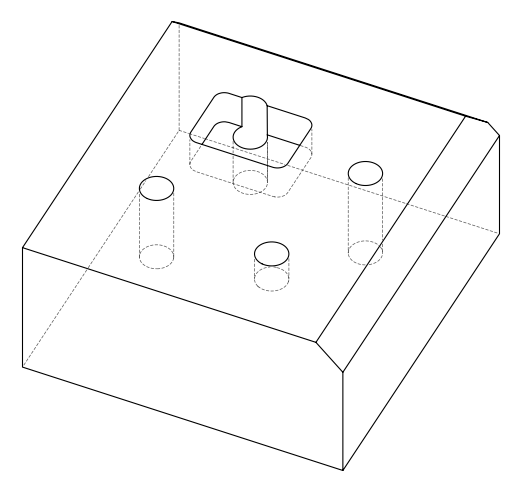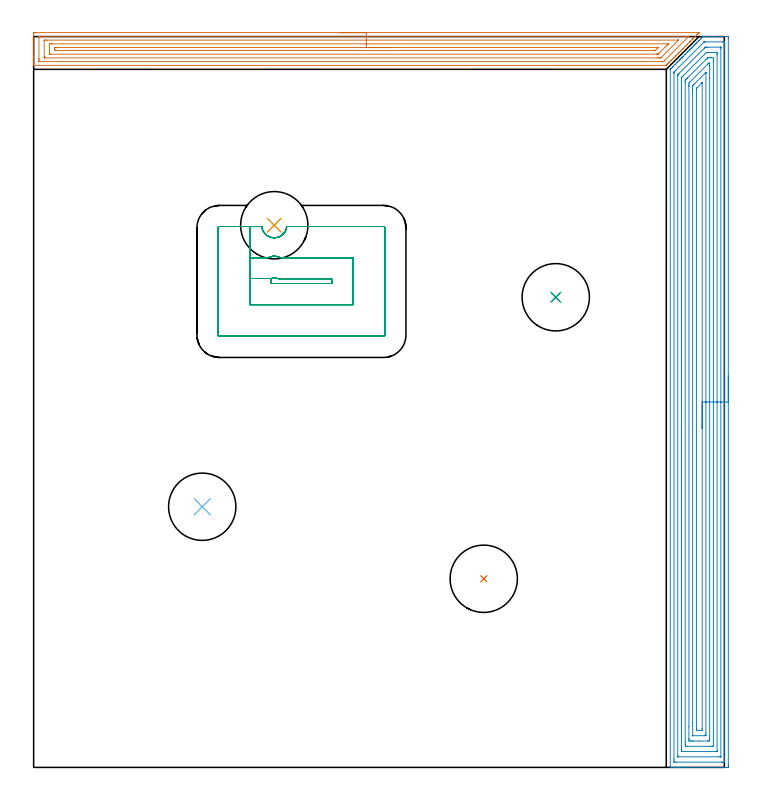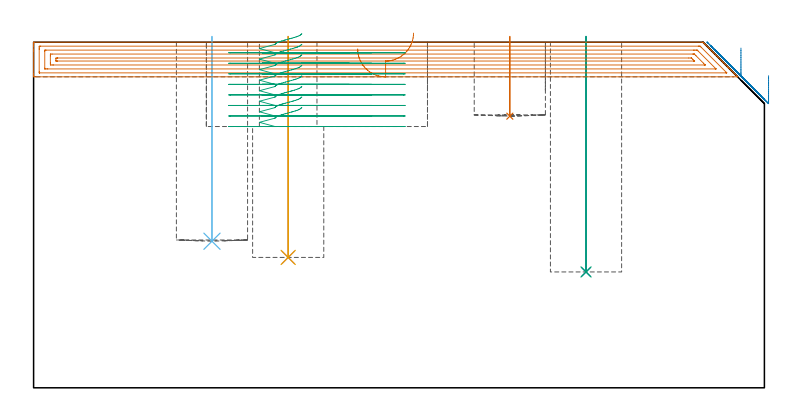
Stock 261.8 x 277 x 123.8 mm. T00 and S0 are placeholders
(PLAN: 9 operations, 7 tool changes, 37 min)
(1 INDEXABLE_INSERT_DRILL_BLIND_HOLE_FROM_SOLID | STEP1POCKET | NXT0302_022 | 0.12 min | 13373 mm3)
(2 INDEXABLE_INSERT_DRILL_BLIND_HOLE_FROM_SOLID_1 | STEP1POCKET_1 | NXT0302_004 | 0.34 min | 17539 mm3)
(3 DRILL_TO_ENLARGE_BLIND_HOLE | STEP1POCKET_1 | UGT0301_379 | 0.34 min | 24469 mm3)
(4 INDEXABLE_INSERT_DRILL_BLIND_HOLE_FROM_SOLID_2 | STEP1POCKET_2 | NXT0302_004 | 0.32 min | 16427 mm3)
(5 DRILL_TO_ENLARGE_BLIND_HOLE_1 | STEP1POCKET_2 | UGT0301_379 | 0.32 min | 22930 mm3)
(6 INDEXABLE_INSERT_DRILL_BLIND_HOLE_FROM_SOLID_3 | STEP1POCKET_3 | NXT0302_022 | 0.29 min | 36238 mm3)
(7 AREA_MILL | FG_CHAMFER_SURFACE | UGT0205_001 | 10.07 min | 19849 mm3)
(8 AREA_MILL_1 | FG_CHAMFER_SURFACE_1 | UGT0205_001 | 17.88 min | 65940 mm3)
(9 MILL_RECTANGULAR_POCKET | POCKET_RECTANGULAR_STRAIGHT | UGT0201_008 | Follow Part, ap 4, ae 75% | 7.29 min | 122785 mm3)
(TOOL NXT0302_022 | Index. Insert Drill 25.5mm [880-D2550L25-03] | D25.5 PA176 FL77 Z2)
(TOOL NXT0302_004 | Index. Insert Drill 16.5mm [880-D1650L20-05] | D16.5 PA176 FL83 Z2)
(TOOL UGT0301_379 | Twist Drill Flat Bottom 25.5 mm | D25.5 PA180 FL165 Z2)
(TOOL UGT0205_001 | Chamfer Mill 20 x 3 x 45 deg. | D20 FL50 Z2)
(TOOL UGT0201_008 | End Mill 16 mm | D16 FL32 Z4)
(OP 1 INDEXABLE_INSERT_DRILL_BLIND_HOLE_FROM_SOLID)
G17 G21 G94 G90
T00 M6
G54
G17 G0 G90 X170.6 Y71.5 S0 M3
G43 Z133.8 H1
G94 G81 G98 Z97.3 F250. R125.8
G80
M5
M2
(OP 2 INDEXABLE_INSERT_DRILL_BLIND_HOLE_FROM_SOLID_1)
G17 G21 G94 G90
T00 M6
G54
G17 G0 G90 X197.9 Y178.2 S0 M3
G43 Z133.8 H1
G94 G81 G98 Z41.5 F250. R125.8
G80
M5
M2
(OP 3 DRILL_TO_ENLARGE_BLIND_HOLE)
G17 G21 G94 G90
T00 M6
G54
G17 G0 G90 X197.9 Y178.2 S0 M3
G43 Z133.8 H0
G94 G73 G98 Z41.5 F250. Q20.575 R125.8
G80
M5
M2
(OP 4 INDEXABLE_INSERT_DRILL_BLIND_HOLE_FROM_SOLID_2)
G17 G21 G94 G90
T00 M6
G54
G17 G0 G90 X91.2 Y205.5 S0 M3
G43 Z133.8 H1
G94 G81 G98 Z46.7 F250. R125.8
G80
M5
M2
(OP 5 DRILL_TO_ENLARGE_BLIND_HOLE_1)
G17 G21 G94 G90
T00 M6
G54
G17 G0 G90 X91.2 Y205.5 S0 M3
G43 Z133.8 H0
G94 G73 G98 Z46.7 F250. Q19.275 R125.8
G80
M5
M2
(OP 6 INDEXABLE_INSERT_DRILL_BLIND_HOLE_FROM_SOLID_3)
G17 G21 G94 G90
T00 M6
G54
G17 G0 G90 X63.9 Y98.8 S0 M3
G43 Z133.8 H1
G94 G81 G98 Z52.5 F250. R125.8
G80
M5
M2
(OP 7 AREA_MILL)
G17 G21 G94 G90
T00 M6
G54
G17 G0 G90 X116.1 Y278.5 S1061 M3
G43 Z133.8 H0
Z121.4
G94 G1 X116.138 Z120.528 F250.
X116.252 Z119.663
X116.441 Z118.812
X116.703 Z117.98
X117.037 Z117.174
X117.44 Z116.4
X117.909 Z115.664
X118.44 Z114.972
X119.029 Z114.329
X119.672 Z113.74
X120.364 Z113.208
X121.1 Z112.74
X121.874 Z112.337
X122.68 Z112.003
X123.512 Z111.741
X124.364 Z111.552
X125.229 Z111.438
X126.1 Z111.4
X252.188
X252.195 Y278.499
X252.188 Y278.488 Z111.412
X252.181 Y278.481 Z111.419
X251.737 Y278.036 Z111.861
X251.273 Y277.573 Z112.327
X250.855 Y277.153 Z112.744
X250.357 Y276.657 Z113.243
X249.972 Y276.271 Z113.626
X249.799 Y276.099 Z113.801
X249.611 Y275.911 Z113.988
X249.09 Y275.388 Z114.509
X248.906 Y275.206 Z114.694
X248.76 Y275.06 Z114.84
X248.648 Y274.947 Z114.95
X248.608 Y274.907 Z114.991
X247.908 Y274.208 Z115.692
X247.766 Y274.065 Z115.832
X247.715 Y274.014 Z115.884
X247.056 Y273.356 Z116.544
X246.884 Y273.182 Z116.714
X246.204 Y272.504 Z117.396
X246.002 Y272.3 Z117.596
X245.353 Y271.653 Z118.247
X245.119 Y271.418 Z118.478
X244.501 Y270.801 Z119.098
X244.44 Y270.74 Z119.159
X244.237 Y270.535 Z119.361
X243.65 Y269.95 Z119.95
X243.547 Y269.846 Z120.052
X243.355 Y269.653 Z120.243
X242.798 Y269.098 Z120.802
X242.654 Y268.953 Z120.945
X242.472 Y268.77 Z121.126
X241.946 Y268.246 Z121.654
X241.59 Y267.888 Z122.008
X241.094 Y267.394 Z122.505
X240.868 Y267.167 Z122.731
X240.708 Y267.006 Z122.889
X240.55 Y266.849 Z123.049
X240.421 Y266.72 Z123.178
X240.267 Y266.565 Z123.331
X240.114 Y266.413 Z123.485
X239.974 Y266.273 Z123.624
X239.811 Y266.115 Z123.781
X239.796 Y266.105 Z123.79
X239.528 Y266.1 Z123.8
X0.168
X0.008 Y266.103 Z123.788
X0.007 Y266.108 Z123.782
X0. Y266.45 Z123.45
Y266.781 Z123.118
Y267.447 Z122.448
Y268.662 Z121.235
Y269.212 Z120.683
Y277.428 Z112.469
X0.005 Y278.036 Z111.862
X0.009 Y278.492 Z111.406
X0.15 Y278.495 Z111.403
X0.615 Y278.5 Z111.4
X126.1
Y277.086 Z112.814
X248.013 Y277.085 Z112.815
X248.082
X248.296 Y277.079 Z112.821
X248.316 Y277.075 Z112.825
X248.309 Y277.065 Z112.835
X248.297 Y277.05 Z112.85
X248.209 Y276.959 Z112.941
X248.106 Y276.856 Z113.044
X239.081 Y267.832 Z122.068
X238.885 Y267.641 Z122.259
X238.781 Y267.543 Z122.357
X238.751 Y267.521 Z122.379
X238.703 Y267.519 Z122.381
X238.601 Y267.517 Z122.383
X238.188 Y267.514 Z122.386
X238.12
X2.401 Y267.515 Z122.385
X2.332
X2.025 Y267.521 Z122.379
X2.01 Y267.621 Z122.279
X2.003 Y267.84 Z122.06
X2.001 Y268.329 Z121.571
X2. Y268.726 Z121.174
X2.001 Y276.666 Z113.234
X2.009 Y277.063 Z112.837
X2.011 Y277.08 Z112.82
X2.016 Y277.082 Z112.818
X2.04 Y277.084 Z112.816
X2.092 Y277.085 Z112.815
X2.195 Y277.086 Z112.814
X126.1
Y275.672 Z114.228
X244.154 Y275.671 Z114.229
X244.258 Y275.669 Z114.231
X244.44 Y275.665 Z114.235
X244.453 Y275.661 Z114.239
X244.448 Y275.653 Z114.247
X244.44 Y275.64 Z114.26
X238.011 Y269.212 Z120.688
X237.769 Y268.978 Z120.922
X237.733 Y268.944 Z120.956
X237.676 Y268.935 Z120.965
X237.578 Y268.932 Z120.968
X237.295 Y268.93 Z120.97
X236.688 Y268.929 Z120.971
X236.402 Y268.928 Z120.972
X4.474 Y268.929 Z120.971
X4.188 Y268.931 Z120.969
X4.092 Y268.932 Z120.968
X4.025 Y268.935 Z120.965
X4.01 Y269.027 Z120.873
X4.005 Y269.212 Z120.688
X4.001 Y269.396 Z120.504
Y275.388 Z114.512
X4.003 Y275.571 Z114.329
X4.01 Y275.634 Z114.266
X4.017 Y275.665 Z114.235
X4.045 Y275.666 Z114.234
X4.188 Y275.669 Z114.231
X4.794 Y275.671 Z114.229
X5.081 Y275.672 Z114.228
X126.1
Y274.257 Z115.643
X240.226
X240.473 Y274.255 Z115.645
X240.544 Y274.252 Z115.648
X240.588 Y274.249 Z115.651
X240.564 Y274.221 Z115.679
X240.483 Y274.134 Z115.766
X240.418 Y274.067 Z115.833
X239.975 Y273.624 Z116.276
X237.295 Y270.944 Z118.956
X236.864 Y270.519 Z119.381
X236.706 Y270.366 Z119.534
X236.678 Y270.349 Z119.551
X236.642 Y270.347 Z119.553
X236.562 Y270.344 Z119.556
X236.402 Y270.343 Z119.557
X236.15
X6.615
X6.124 Y270.348 Z119.552
X6.012 Y270.35 Z119.55
X6. Y270.976 Z118.924
Y273.598 Z116.302
X6.001 Y273.624 Z116.276
X6.01 Y274.052 Z115.848
X6.021 Y274.25 Z115.65
X6.229 Y274.254 Z115.646
X6.867 Y274.257 Z115.643
X7.119
X126.1
Y272.843 Z117.057
X236.402
X236.505 Y272.842 Z117.058
X236.711 Y272.838 Z117.062
X236.728 Y272.836 Z117.064
Y272.835 Z117.065
X236.712 Y272.814 Z117.086
X236.682 Y272.781 Z117.119
X236.643 Y272.741 Z117.159
X236.402 Y272.5 Z117.4
X236.079 Y272.178 Z117.722
X235.754 Y271.859 Z118.041
X235.67 Y271.78 Z118.12
X235.642 Y271.764 Z118.136
X235.608 Y271.761 Z118.139
X235.509 Y271.759 Z118.141
X234.719 Y271.757 Z118.143
X8.653
X8.55 Y271.759 Z118.141
X8.344 Y271.763 Z118.137
X8.01 Y271.773 Z118.127
X8.008 Y271.859 Z118.041
X8.001 Y272.503 Z117.397
X8.004 Y272.741 Z117.159
X8.007 Y272.821 Z117.079
X8.009 Y272.835 Z117.065
X8.103 Y272.838 Z117.062
X8.241 Y272.841 Z117.059
X8.447 Y272.843 Z117.057
X8.55
X126.1
X126.972 Z117.095
X127.837 Z117.209
X128.688 Z117.398
X129.52 Z117.66
X130.326 Z117.994
X131.1 Z118.397
X131.836 Z118.865
X132.528 Z119.396
X133.171 Z119.986
X133.761 Z120.629
X134.292 Z121.321
X134.76 Z122.057
X135.163 Z122.831
X135.497 Z123.637
X135.759 Z124.469
X135.948 Z125.32
X136.062 Z126.185
X136.1 Z127.057
G0 Z133.8
M5
M2
(OP 8 AREA_MILL_1)
G17 G21 G94 G90
T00 M6
G54
G17 G0 G90 X263.3 Y148.5 S1061 M3
G43 Z133.8 H0
Z111.8
G94 G1 Y148.462 Z110.928 F250.
Y148.348 Z110.064
Y148.159 Z109.212
Y147.897 Z108.38
Y147.563 Z107.574
Y147.16 Z106.8
Y146.692 Z106.064
Y146.16 Z105.372
Y145.571 Z104.729
Y144.928 Z104.14
Y144.236 Z103.608
Y143.5 Z103.14
Y142.726 Z102.737
Y141.92 Z102.403
Y141.088 Z102.141
Y140.237 Z101.952
Y139.372 Z101.838
Y138.5 Z101.8
Y1.057
X263.299 Y0.606 Z101.801
X263.295 Y0.17 Z101.803
X263.292 Y0.01 Z101.806
X262.864 Y0.005 Z102.233
X262.266 Y0. Z102.831
X244.975 Z120.12
X244.377 Z120.717
X243.812 Z121.284
X243.497 Z121.599
X242.932 Z122.164
X242.616 Z122.479
X241.612 Z123.487
X241.413 Y0.004 Z123.686
X241.306 Y0.01 Z123.793
X241.3 Y0.16 Z123.8
Y264.353
X241.297 Y264.599 Z123.797
X241.298 Y264.601 Z123.796
X241.49 Y264.791 Z123.608
X241.587 Y264.887 Z123.513
X242.176 Y265.478 Z122.92
X242.383 Y265.683 Z122.716
X242.432 Y265.732 Z122.667
X243.056 Y266.358 Z122.04
X243.276 Y266.576 Z121.824
X243.937 Y267.238 Z121.16
X244.124 Y267.424 Z120.976
X244.169 Y267.469 Z120.931
X244.817 Y268.119 Z120.28
X244.969 Y268.269 Z120.13
X245.061 Y268.361 Z120.039
X245.257 Y268.558 Z119.841
X245.357 Y268.659 Z119.74
X245.697 Y268.999 Z119.4
X245.815 Y269.115 Z119.285
X245.953 Y269.254 Z119.146
X246.138 Y269.439 Z118.96
X246.25 Y269.551 Z118.847
X246.846 Y270.146 Z118.254
X247.018 Y270.319 Z118.079
X247.738 Y271.039 Z117.361
X247.898 Y271.2 Z117.199
X248.352 Y271.652 Z116.748
X248.631 Y271.931 Z116.468
X248.779 Y272.08 Z116.318
X249.198 Y272.498 Z115.902
X249.219 Y272.519 Z115.881
X249.523 Y272.824 Z115.576
X249.659 Y272.961 Z115.437
X250.044 Y273.344 Z115.056
X250.159 Y273.459 Z114.941
X250.415 Y273.716 Z114.683
X250.539 Y273.841 Z114.557
X250.89 Y274.19 Z114.21
X251.077 Y274.377 Z114.023
X251.308 Y274.609 Z113.79
X251.42 Y274.722 Z113.676
X251.994 Y275.295 Z113.105
X252.2 Y275.501 Z112.898
X252.3 Y275.602 Z112.796
X252.74 Y276.041 Z112.359
X253.18 Y276.482 Z111.916
X253.391 Y276.691 Z111.709
X253.427 Y276.727 Z111.673
X253.621 Y276.921 Z111.478
X253.689 Y276.989 Z111.409
X253.704 Y277. Z111.394
X254.094 Z111.005
X254.941 Z110.154
X257.017 Z108.08
X257.582 Z107.513
X258.18 Z106.915
X262.864 Z102.233
X263.15 Y276.997 Z101.948
X263.292 Y276.99 Z101.805
X263.299 Y276.845 Z101.799
X263.3 Y276.394 Z101.8
Y138.5
X261.886 Z103.214
Y3.284
X261.884 Y2.493 Z103.216
X261.882 Y2.391 Z103.218
X261.869 Y2.01 Z103.231
X261.487 Y2.003 Z103.613
X261.103 Y2.001 Z103.997
X260.609 Y2. Z104.491
X243.497 Y2.001 Z121.603
X242.999 Y2.004 Z122.101
X242.804 Y2.01 Z122.296
X242.721 Y2.035 Z122.379
X242.716 Y2.29 Z122.384
X242.715 Y2.391 Z122.385
X242.714 Y3.185 Z122.386
Y263.006
X242.717 Y263.402 Z122.383
X242.719 Y263.501 Z122.381
X242.721 Y263.547 Z122.379
X242.74 Y263.578 Z122.36
X242.834 Y263.678 Z122.266
X243.049 Y263.898 Z122.051
X253.911 Y274.761 Z111.189
X254.061 Y274.907 Z111.039
X254.129 Y274.968 Z110.971
X254.155 Y274.99 Z110.945
X254.185 Y274.993 Z110.915
X254.308 Y274.997 Z110.792
X254.555 Y275. Z110.545
X261.103 Y274.999 Z103.997
X261.601 Y274.997 Z103.499
X261.796 Y274.99 Z103.304
X261.879 Y274.965 Z103.221
X261.884 Y274.71 Z103.216
X261.885 Y274.609 Z103.215
X261.886 Y273.815 Z103.214
Y138.5
X260.472 Z104.628
X260.471 Y4.176 Z104.629
X260.47 Y4.051 Z104.63
X260.467 Y4.021 Z104.633
X260.465 Y4.012 Z104.635
X260.454 Y4.009 Z104.646
X260.395 Y4.002 Z104.705
X260.223 Y4.001 Z104.877
X259.517 Y4. Z105.583
X244.377 Y4.001 Z120.723
X244.203 Y4.005 Z120.897
X244.154 Y4.009 Z120.946
X244.135 Y4.013 Z120.965
X244.133 Y4.027 Z120.967
X244.13 Y4.093 Z120.97
X244.129 Y4.176 Z120.971
X244.128 Y4.428 Z120.972
X244.129 Y262.113 Z120.971
X244.13 Y262.364 Z120.97
X244.132 Y262.449 Z120.968
X244.135 Y262.512 Z120.965
X244.162 Y262.551 Z120.938
X244.377 Y262.775 Z120.723
X244.491 Y262.891 Z120.609
X244.605 Y263.006 Z120.495
X254.241 Y272.641 Z110.859
X254.426 Y272.824 Z110.674
X254.599 Y272.988 Z110.501
X254.77 Y272.997 Z110.33
X254.941 Y272.998 Z110.159
X255.647 Y273. Z109.453
X260.223 Y272.999 Z104.877
X260.397 Y272.995 Z104.703
X260.446 Y272.991 Z104.654
X260.465 Y272.987 Z104.635
X260.467 Y272.973 Z104.633
X260.47 Y272.908 Z104.63
X260.471 Y272.824 Z104.629
X260.472 Y272.572 Z104.628
Y138.5
X259.057 Z106.043
Y6.252
X259.054 Y6.05 Z106.046
X259.052 Y6.017 Z106.048
X259.049 Y6.01 Z106.051
X259.041 Y6.006 Z106.059
X258.989 Y6.002 Z106.111
X258.884 Y6.001 Z106.216
X258.462 Y6. Z106.638
X245.712 Y6.001 Z119.388
X245.616 Y6.003 Z119.484
X245.568 Y6.007 Z119.532
X245.549 Y6.01 Z119.551
X245.548 Y6.024 Z119.552
X245.545 Y6.124 Z119.555
X245.543 Y6.564 Z119.557
Y6.854
Y261.221
X245.545 Y261.372 Z119.555
X245.547 Y261.446 Z119.553
X245.549 Y261.48 Z119.551
X245.566 Y261.506 Z119.534
X245.71 Y261.654 Z119.39
X246.138 Y262.089 Z118.962
X254.571 Y270.522 Z110.529
X254.941 Y270.889 Z110.159
X255.017 Y270.961 Z110.083
X255.042 Y270.982 Z110.058
X255.085 Y270.99 Z110.015
X255.19 Y270.994 Z109.91
X255.4 Y270.998 Z109.7
X255.821 Y271. Z109.279
X258.462 Z106.638
X258.888 Y270.999 Z106.212
X258.984 Y270.997 Z106.116
X259.032 Y270.993 Z106.068
X259.051 Y270.99 Z106.049
X259.052 Y270.976 Z106.048
X259.055 Y270.876 Z106.045
X259.057 Y270.436 Z106.043
Y270.146
Y138.5
X257.643 Z107.457
Y9.47
X257.639 Y8.639 Z107.461
X257.637 Y8.583 Z107.463
X257.582 Y8.01 Z107.518
X257.328 Y8.004 Z107.772
X256.702 Y8.001 Z108.398
X256.452 Y8. Z108.648
X247.898 Y8.001 Z117.202
X247.647 Y8.002 Z117.453
X247.018 Y8.01 Z118.082
X246.963 Y8.639 Z118.137
X246.96 Y8.697 Z118.14
X246.957 Y9.532 Z118.143
Y9.593
Y259.498
X246.959 Y260.328 Z118.141
X246.96 Y260.387 Z118.14
X246.964 Y260.447 Z118.136
X247.018 Y260.508 Z118.082
X247.368 Y260.866 Z117.732
X247.719 Y261.221 Z117.381
X247.809 Y261.311 Z117.291
X254.941 Y268.442 Z110.159
X255.35 Y268.839 Z109.75
X255.508 Y268.99 Z109.592
X255.821 Y268.996 Z109.279
X256.072 Y268.999 Z109.028
X256.702 Z108.398
X256.953 Y268.998 Z108.147
X257.582 Y268.99 Z107.518
X257.637 Y268.361 Z107.463
X257.64 Y268.303 Z107.46
X257.643 Y267.469 Z107.457
Y267.407
Y138.5
X256.229 Z108.871
Y11.317
X256.228 Y10.904 Z108.872
X256.225 Y10.424 Z108.875
X256.222 Y10.018 Z108.878
X255.821 Y10.009 Z109.279
X255.358 Y10.002 Z109.742
X252.278 Y10. Z112.822
X250.077 Z115.023
X249.659 Y10.001 Z115.441
X249.195 Y10.002 Z115.905
X248.779 Y10.01 Z116.321
X248.378 Y10.021 Z116.722
X248.375 Y10.424 Z116.725
X248.372 Y10.836 Z116.728
X248.371 Y15.523 Z116.729
X248.372 Y258.064 Z116.728
X248.374 Y258.543 Z116.726
X248.378 Y258.95 Z116.722
X248.39 Y259.436 Z116.71
X248.584 Y259.633 Z116.516
X248.779 Y259.83 Z116.321
X255.524 Y266.576 Z109.576
X255.675 Y266.724 Z109.425
X255.821 Y266.862 Z109.279
X255.963 Y266.99 Z109.137
X256.222 Y266.98 Z108.878
X256.226 Y266.576 Z108.874
X256.228 Y266.164 Z108.872
X256.229 Y261.309 Z108.871
Y138.5
X254.815 Z110.285
Y13.102
X254.814 Y12.338 Z110.286
X254.812 Y12.209 Z110.288
X254.808 Y12.028 Z110.292
X254.473 Y12.01 Z110.627
X254.265 Y12.002 Z110.835
X249.865 Y12. Z115.235
X249.816 Y12.002 Z115.284
X249.802 Y12.005 Z115.298
X249.792 Y12.01 Z115.308
X249.789 Y12.028 Z115.311
X249.786 Y12.08 Z115.314
X249.785 Y16.909 Z115.315
Y256.758
X249.787 Y257.522 Z115.313
X249.788 Y257.651 Z115.312
X249.805 Y258.396 Z115.295
X249.944 Y258.543 Z115.156
X250.242 Y258.844 Z114.858
X250.539 Y259.142 Z114.561
X254.531 Y263.133 Z110.569
X254.675 Y263.275 Z110.425
X254.803 Y263.396 Z110.297
X254.808 Y263.399 Z110.292
X254.81 Y263.373 Z110.29
X254.813 Y263.294 Z110.287
X254.815 Y263.134 Z110.285
Y263.006
Y138.5
X253.4 Z111.7
Y14.664
X253.398 Y14.44 Z111.702
X253.392 Y14.01 Z111.708
X253.174 Y14. Z111.926
X251.414 Z113.686
X251.211 Y14.01 Z113.889
X251.202 Y14.072 Z113.898
X251.201 Y14.093 Z113.899
X251.2 Y14.217 Z113.9
X251.199 Y14.887 Z113.901
X251.2 Y256.981 Z113.9
X251.203 Y257.205 Z113.897
X251.207 Y257.348 Z113.893
X251.261 Y257.407 Z113.839
X251.42 Y257.573 Z113.68
X251.458 Y257.612 Z113.642
X253.284 Y259.436 Z111.816
X253.336 Y259.477 Z111.764
X253.394 Y259.515 Z111.706
X253.398 Y259.436 Z111.702
X253.4 Y259.363 Z111.7
Y138.5
Y137.628 Z111.738
Y136.764 Z111.851
Y135.912 Z112.04
Y135.08 Z112.303
Y134.274 Z112.636
Y133.5 Z113.039
Y132.764 Z113.508
Y132.072 Z114.039
Y131.429 Z114.628
Y130.84 Z115.272
Y130.309 Z115.964
Y129.84 Z116.7
Y129.437 Z117.473
Y129.103 Z118.279
Y128.841 Z119.111
Y128.652 Z119.963
Y128.538 Z120.828
Y128.5 Z121.7
G0 Z133.8
M5
M2
(OP 9 MILL_RECTANGULAR_POCKET)
G17 G21 G94 G90
T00 M6
G54
G17 G0 G90 X96.112 Y205. S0 M3
G43 Z133.8 H0
Z126.8
G94 G1 X95.921 Z126.749 F250.
X95.82 Y204.364 Z126.576
X95.554 Y203.588 Z126.356
X95.159 Y202.868 Z126.136
X94.645 Y202.226 Z125.916
X94.03 Y201.683 Z125.696
X93.33 Y201.252 Z125.476
X92.567 Y200.948 Z125.256
X91.764 Y200.78 Z125.036
X90.943 Y200.751 Z124.816
X90.129 Y200.864 Z124.596
X89.833 Y200.952 Z124.513
X89.537 Y201.042 Z124.43
X88.883 Y201.346 Z124.237
X88.281 Y201.745 Z124.043
X87.746 Y202.23 Z123.85
X87.291 Y202.79 Z123.656
X86.925 Y203.412 Z123.463
X86.807 Y203.698 Z123.38
X86.69 Y203.984 Z123.297
X86.512 Y204.693 Z123.101
X86.48 Y205. Z123.019
X80.893 Z121.522
X86.48 Z120.025
X81.9 F500.
Y193.
Y185.295
X89.9
Y183.4
X113.1
Y185.
X95.921
G2 X91.201 Y185.565 R20.
X89.9 Y185.295 R20.
G1 X81.9
Y175.4
X121.1
Y193.
X95.921
G2 X91.201 Y193.968 R12.
X86.48 Y193. R12.
G1 X81.9
Y205.
X70.4
G3 X69.9 Y204.5 R0.5
G1 Y163.9
G3 X70.4 Y163.4 R0.5
G1 X132.6
G3 X133.1 Y163.9 R0.5
G1 Y204.5
G3 X132.6 Y205. R0.5
G1 X95.921
G0 X96.116 Z123.025
G1 X95.921 Z122.973 F250.
X95.82 Y204.364 Z122.8
X95.581 Y203.65 Z122.598
X95.232 Y202.982 Z122.396
X94.783 Y202.377 Z122.194
X94.565 Y202.158 Z122.112
X94.347 Y201.94 Z122.029
X93.648 Y201.428 Z121.797
X92.868 Y201.052 Z121.565
X92.032 Y200.823 Z121.333
X91.169 Y200.749 Z121.1
X90.307 Y200.833 Z120.868
X89.474 Y201.071 Z120.636
X88.698 Y201.456 Z120.404
X88.446 Y201.635 Z120.321
X88.194 Y201.814 Z120.239
X87.696 Y202.284 Z120.055
X87.27 Y202.821 Z119.871
X86.925 Y203.412 Z119.688
X86.807 Y203.698 Z119.605
X86.69 Y203.984 Z119.522
X86.512 Y204.693 Z119.326
X86.48 Y205. Z119.244
X80.893 Z117.747
X86.48 Z116.25
X81.9 F500.
Y193.
Y185.295
X89.9
Y183.4
X113.1
Y185.
X95.921
G2 X91.201 Y185.565 R20.
X89.9 Y185.295 R20.
G1 X81.9
Y175.4
X121.1
Y193.
X95.921
G2 X91.201 Y193.968 R12.
X86.48 Y193. R12.
G1 X81.9
Y205.
X70.4
G3 X69.9 Y204.5 R0.5
G1 Y163.9
G3 X70.4 Y163.4 R0.5
G1 X132.6
G3 X133.1 Y163.9 R0.5
G1 Y204.5
G3 X132.6 Y205. R0.5
G1 X95.921
G0 X96.116 Z119.25
G1 X95.921 Z119.198 F250.
X95.82 Y204.364 Z119.025
X95.581 Y203.65 Z118.823
X95.232 Y202.982 Z118.621
X94.783 Y202.377 Z118.419
X94.565 Y202.158 Z118.337
X94.347 Y201.94 Z118.254
X93.648 Y201.428 Z118.022
X92.868 Y201.052 Z117.79
X92.032 Y200.823 Z117.558
X91.169 Y200.749 Z117.325
X90.307 Y200.833 Z117.093
X89.474 Y201.071 Z116.861
X88.698 Y201.456 Z116.629
X88.446 Y201.635 Z116.546
X88.194 Y201.814 Z116.464
X87.696 Y202.284 Z116.28
X87.27 Y202.821 Z116.096
X86.925 Y203.412 Z115.913
X86.807 Y203.698 Z115.83
X86.69 Y203.984 Z115.747
X86.512 Y204.693 Z115.551
X86.48 Y205. Z115.469
X80.893 Z113.972
X86.48 Z112.475
X81.9 F500.
Y193.
Y185.295
X89.9
Y183.4
X113.1
Y185.
X95.921
G2 X91.201 Y185.565 R20.
X89.9 Y185.295 R20.
G1 X81.9
Y175.4
X121.1
Y193.
X95.921
G2 X91.201 Y193.968 R12.
X86.48 Y193. R12.
G1 X81.9
Y205.
X70.4
G3 X69.9 Y204.5 R0.5
G1 Y163.9
G3 X70.4 Y163.4 R0.5
G1 X132.6
G3 X133.1 Y163.9 R0.5
G1 Y204.5
G3 X132.6 Y205. R0.5
G1 X95.921
G0 X96.111 Z115.475
G1 X95.921 Z115.424 F250.
X95.82 Y204.364 Z115.252
X95.585 Y203.659 Z115.052
X95.243 Y202.999 Z114.853
X94.803 Y202.4 Z114.654
X94.275 Y201.877 Z114.455
X93.672 Y201.442 Z114.256
X93.009 Y201.106 Z114.056
X92.717 Y201.007 Z113.974
X92.424 Y200.908 Z113.891
X91.664 Y200.77 Z113.684
X90.892 Y200.756 Z113.477
X90.127 Y200.868 Z113.27
X89.391 Y201.101 Z113.063
X89.113 Y201.236 Z112.98
X88.836 Y201.373 Z112.897
X88.447 Y201.621 Z112.774
X88.085 Y201.906 Z112.65
X87.865 Y202.123 Z112.567
X87.644 Y202.342 Z112.484
X87.249 Y202.852 Z112.311
X86.926 Y203.411 Z112.138
X86.807 Y203.698 Z112.055
X86.69 Y203.984 Z111.972
X86.512 Y204.693 Z111.776
X86.48 Y205. Z111.694
X80.893 Z110.197
X86.48 Z108.7
X81.9 F500.
Y193.
Y185.295
X89.9
Y183.4
X113.1
Y185.
X95.921
G2 X91.201 Y185.565 R20.
X89.9 Y185.295 R20.
G1 X81.9
Y175.4
X121.1
Y193.
X95.921
G2 X91.201 Y193.968 R12.
X86.48 Y193. R12.
G1 X81.9
Y205.
X70.4
G3 X69.9 Y204.5 R0.5
G1 Y163.9
G3 X70.4 Y163.4 R0.5
G1 X132.6
G3 X133.1 Y163.9 R0.5
G1 Y204.5
G3 X132.6 Y205. R0.5
G1 X95.921
G0 X96.109 Z111.7
G1 X95.917 Z111.649 F250.
X95.886 Y204.693 Z111.566
X95.784 Y204.233 Z111.44
X95.684 Y203.941 Z111.357
X95.582 Y203.649 Z111.274
X95.174 Y202.889 Z111.043
X94.636 Y202.215 Z110.812
X93.985 Y201.649 Z110.581
X93.243 Y201.209 Z110.35
X92.434 Y200.911 Z110.119
X91.585 Y200.763 Z109.887
X91.276 Y200.757 Z109.805
X90.967 Y200.752 Z109.722
X90.238 Y200.844 Z109.525
X89.531 Y201.046 Z109.328
X88.864 Y201.355 Z109.131
X88.605 Y201.523 Z109.048
X88.346 Y201.694 Z108.965
X87.787 Y202.189 Z108.765
X87.311 Y202.763 Z108.565
X86.929 Y203.404 Z108.365
X86.81 Y203.691 Z108.282
X86.73 Y203.884 Z108.226
X86.668 Y204.083 Z108.17
X86.577 Y204.378 Z108.088
X86.512 Y204.693 Z108.001
X86.48 Y205. Z107.919
X80.893 Z106.422
X86.48 Z104.925
X81.9 F500.
Y193.
Y185.295
X89.9
Y183.4
X113.1
Y185.
X95.917
G2 X91.199 Y185.565 R20.
X89.9 Y185.295 R20.
G1 X81.9
Y175.4
X121.1
Y193.
X95.917
G2 X91.199 Y193.967 R12.
X86.48 Y193. R12.
G1 X81.9
Y205.
X70.4
G3 X69.9 Y204.5 R0.5
G1 Y163.9
G3 X70.4 Y163.4 R0.5
G1 X132.6
G3 X133.1 Y163.9 R0.5
G1 Y204.5
G3 X132.6 Y205. R0.5
G1 X95.917
G0 X96.109 Z107.925
G1 X95.917 Z107.874 F250.
X95.886 Y204.693 Z107.791
X95.804 Y204.309 Z107.686
X95.709 Y204.016 Z107.603
X95.611 Y203.723 Z107.52
X95.226 Y202.972 Z107.294
X94.714 Y202.3 Z107.068
X94.093 Y201.73 Z106.842
X93.38 Y201.278 Z106.616
X92.599 Y200.958 Z106.39
X92.298 Y200.886 Z106.307
X91.998 Y200.814 Z106.224
X91.33 Y200.748 Z106.044
X90.66 Y200.777 Z105.864
X90. Y200.899 Z105.685
X89.363 Y201.113 Z105.505
X89.086 Y201.249 Z105.422
X88.81 Y201.388 Z105.339
X88.167 Y201.837 Z105.129
X87.942 Y202.049 Z105.046
X87.717 Y202.262 Z104.963
X87.282 Y202.805 Z104.777
X86.929 Y203.404 Z104.59
X86.81 Y203.691 Z104.507
X86.73 Y203.884 Z104.451
X86.668 Y204.083 Z104.395
X86.577 Y204.378 Z104.313
X86.512 Y204.693 Z104.226
X86.48 Y205. Z104.144
X80.893 Z102.647
X86.48 Z101.15
X81.9 F500.
Y193.
Y185.295
X89.9
Y183.4
X113.1
Y185.
X95.917
G2 X91.199 Y185.565 R20.
X89.9 Y185.295 R20.
G1 X81.9
Y175.4
X121.1
Y193.
X95.917
G2 X91.199 Y193.967 R12.
X86.48 Y193. R12.
G1 X81.9
Y205.
X70.4
G3 X69.9 Y204.5 R0.5
G1 Y163.9
G3 X70.4 Y163.4 R0.5
G1 X132.6
G3 X133.1 Y163.9 R0.5
G1 Y204.5
G3 X132.6 Y205. R0.5
G1 X95.917
G0 X96.111 Z104.15
G1 X95.921 Z104.099 F250.
X95.868 Y204.586 Z103.987
X95.656 Y203.839 Z103.779
X95.325 Y203.137 Z103.571
X94.884 Y202.498 Z103.363
X94.345 Y201.938 Z103.155
X93.723 Y201.474 Z102.947
X93.034 Y201.116 Z102.739
X92.742 Y201.015 Z102.656
X92.45 Y200.915 Z102.574
X91.669 Y200.769 Z102.361
X90.873 Y200.756 Z102.147
X90.117 Y200.867 Z101.943
X89.398 Y201.097 Z101.74
X89.121 Y201.232 Z101.657
X88.843 Y201.368 Z101.575
X88.248 Y201.771 Z101.382
X87.721 Y202.258 Z101.19
X87.272 Y202.818 Z100.997
X86.925 Y203.411 Z100.813
X86.807 Y203.696 Z100.731
X86.73 Y203.887 Z100.676
X86.669 Y204.083 Z100.62
X86.577 Y204.377 Z100.538
X86.512 Y204.693 Z100.451
X86.48 Y205. Z100.369
X80.893 Z98.872
X86.48 Z97.375
X81.9 F500.
Y193.
Y185.295
X89.9
Y183.4
X113.1
Y185.
X95.921
G2 X91.201 Y185.565 R20.
X89.9 Y185.295 R20.
G1 X81.9
Y175.4
X121.1
Y193.
X95.921
G2 X91.201 Y193.968 R12.
X86.48 Y193. R12.
G1 X81.9
Y205.
X70.4
G3 X69.9 Y204.5 R0.5
G1 Y163.9
G3 X70.4 Y163.4 R0.5
G1 X132.6
G3 X133.1 Y163.9 R0.5
G1 Y204.5
G3 X132.6 Y205. R0.5
G1 X95.921
G0 X96.111 Z100.375
G1 X95.921 Z100.324 F250.
X95.868 Y204.586 Z100.212
X95.656 Y203.839 Z100.004
X95.325 Y203.137 Z99.796
X94.884 Y202.498 Z99.588
X94.345 Y201.938 Z99.38
X93.723 Y201.474 Z99.172
X93.034 Y201.116 Z98.964
X92.742 Y201.015 Z98.881
X92.45 Y200.915 Z98.799
X91.669 Y200.769 Z98.586
X90.873 Y200.756 Z98.372
X90.117 Y200.867 Z98.168
X89.398 Y201.097 Z97.965
X89.121 Y201.232 Z97.882
X88.843 Y201.368 Z97.8
X88.248 Y201.771 Z97.607
X87.721 Y202.258 Z97.415
X87.272 Y202.818 Z97.222
X86.925 Y203.411 Z97.038
X86.807 Y203.696 Z96.956
X86.73 Y203.887 Z96.901
X86.669 Y204.083 Z96.845
X86.577 Y204.377 Z96.763
X86.512 Y204.693 Z96.676
X86.48 Y205. Z96.594
X80.893 Z95.097
X86.48 Z93.6
X81.9 F500.
Y193.
Y185.295
X89.9
Y183.4
X113.1
Y185.
X95.921
G2 X91.201 Y185.565 R20.
X89.9 Y185.295 R20.
G1 X81.9
Y175.4
X121.1
Y193.
X95.921
G2 X91.201 Y193.968 R12.
X86.48 Y193. R12.
G1 X81.9
Y205.
X70.4
G3 X69.9 Y204.5 R0.5
G1 Y163.9
G3 X70.4 Y163.4 R0.5
G1 X132.6
G3 X133.1 Y163.9 R0.5
G1 Y204.5
G3 X132.6 Y205. R0.5
G1 X95.921
G0 Z133.8
M5
M2
